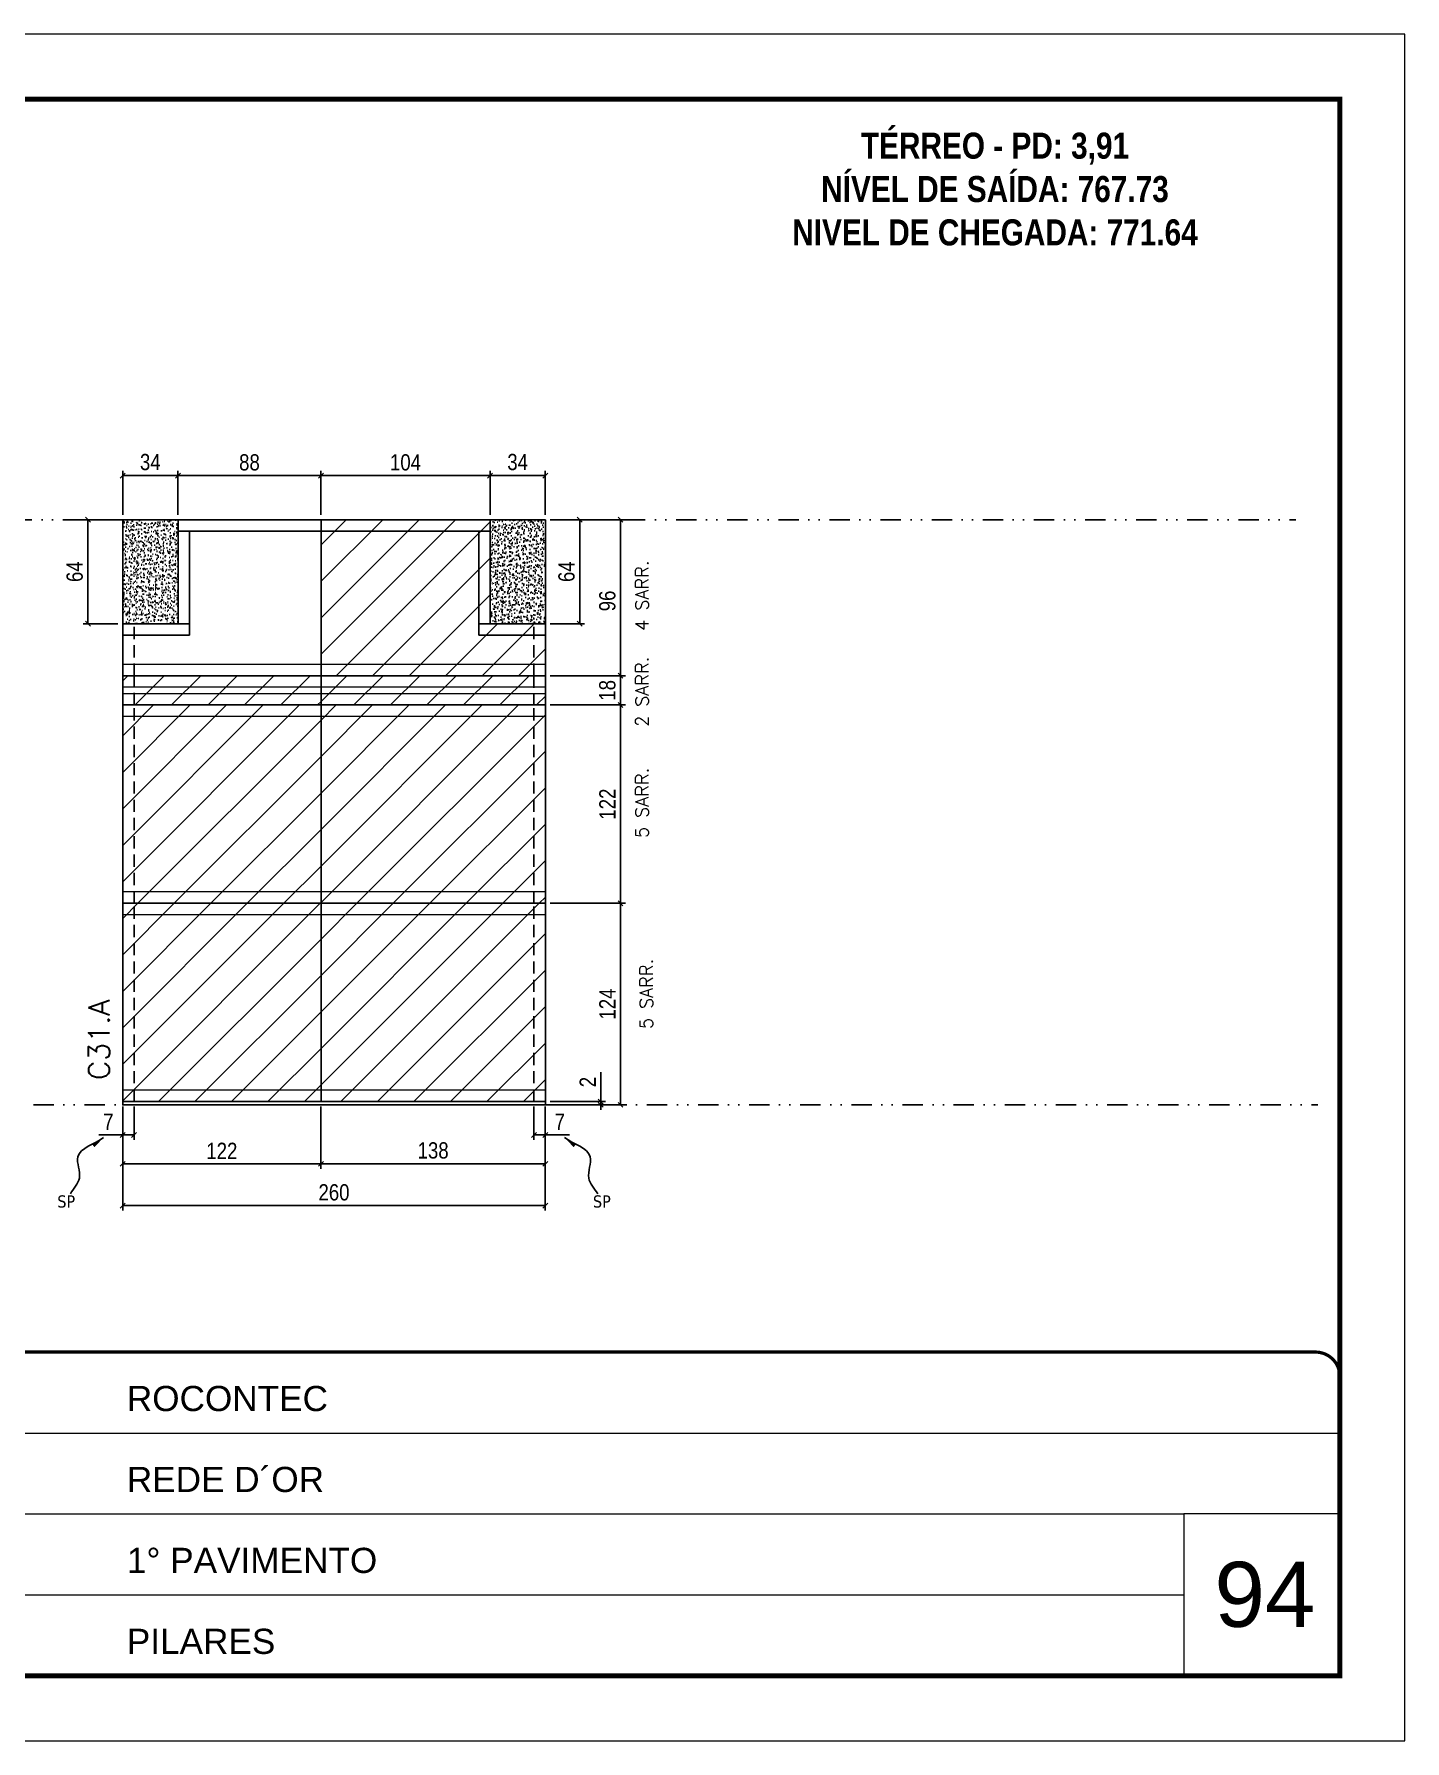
# Model space of a CAD drawing. Extents: x 2949 to 9203, y -16089 to 12527.
# Drawn here: x 5189 to 6033, y -14940 to -13890 of the extents above; entities that cross this region are included whole.
import ezdxf

# ---------------------------------------------------------------- set-up
doc = ezdxf.new("R2010")
doc.units = 0
for name, pattern in [('CONTINUO', [0]), ('DASHED', [0.75, 0.5, -0.25]), ('DIVIDE2', [0.625, 0.25, -0.125, 0, -0.125, 0, -0.125]), ('HIDDEN', [0.375, 0.25, -0.125])]:
    doc.linetypes.add(name, pattern=pattern)
for name, color, linetype, lineweight in [('CARIMBO', 255, 'Continuous', 9), ('Folhas', 255, 'Continuous', 9), ('Hachura', 251, 'Continuous', 9), ('Sarr 2.2x7', 40, 'Continuous', 9), ('SARRAFO DE PRESSAO', 251, 'DASHED', 9), ('Texto Seção', 7, 'Continuous', 15)]:
    doc.layers.add(name, color=color, linetype=linetype, lineweight=lineweight)
for name, color, linetype in [('COTA', 241, 'Continuous'), ('NOMENCLATURA', 7, 'Continuous'), ('Nível', 160, 'Continuous'), ('Painéis', 200, 'Continuous'), ('SARR_2.2x7', 40, 'Continuous'), ('Sarrafo de Pressão', 42, 'HIDDEN'), ('texto', 7, 'Continuous')]:
    doc.layers.add(name, color=color, linetype=linetype)
doc.styles.add('ARIAL', font='arial.ttf')
doc.styles.add('COTA TECNICA', font='techl___.ttf', dxfattribs={"height": 10})
doc.styles.add('COTA TECNICA-50', font='techl___.ttf', dxfattribs={"height": 10})
doc.styles.add('REGUA-120', font='ROMANS.shx', dxfattribs={"height": 15})
doc.styles.add('ROMANC', font='techb___.ttf', dxfattribs={"height": 2.5})
doc.styles.add('ROMANS', font='romans.shx')
doc.styles.get("Standard").update_dxf_attribs({"font": 'arial.ttf'})
doc.dimstyles.new('COTA PAINEL-50', dxfattribs={"dimtxt": 10, "dimasz": 3, "dimexe": 3, "dimexo": 3, "dimgap": 3, "dimtad": 1, "dimdec": 1, "dimzin": 12, "dimdsep": 46, "dimtxsty": 'COTA TECNICA-50', "dimblk1": 'OBLIQUE', "dimblk2": 'OBLIQUE', "dimsah": 1, "dimcen": 0.9, "dimclrd": 4, "dimclre": 4, "dimclrt": 240, "dimadec": 1, "dimazin": 3, "dimtfac": 1, "dimtdec": 1, "dimtmove": 0, "dimatfit": 3, "dimfxl": 1, "dimtolj": 1, "dimtzin": 12, "dimarcsym": 0})
doc.dimstyles.new('PAINEL', dxfattribs={"dimtxt": 10, "dimasz": 3, "dimexe": 3, "dimexo": 3, "dimgap": 3, "dimtad": 1, "dimdec": 1, "dimzin": 12, "dimdsep": 46, "dimtxsty": 'COTA TECNICA', "dimblk1": 'OBLIQUE', "dimblk2": 'OBLIQUE', "dimsah": 1, "dimcen": 0.9, "dimclrd": 4, "dimclre": 4, "dimclrt": 240, "dimadec": 1, "dimazin": 3, "dimtfac": 1, "dimtdec": 1, "dimtmove": 0, "dimatfit": 3, "dimfxl": 1, "dimtolj": 1, "dimtzin": 12, "dimarcsym": 0})
doc.dimstyles.get("Standard").update_dxf_attribs({"dimtxt": 0.18, "dimasz": 0.18, "dimexe": 0.18, "dimexo": 0.0625, "dimgap": 0.09, "dimtad": 0, "dimtih": 1, "dimtoh": 1, "dimdec": 4, "dimzin": 0, "dimdsep": 46, "dimtxsty": 'Standard', "dimcen": 0.09, "dimadec": 0, "dimazin": 0, "dimtfac": 1, "dimtdec": 4, "dimtofl": 0, "dimtmove": 0, "dimatfit": 3, "dimfxl": 1, "dimtolj": 1, "dimtzin": 0, "dimarcsym": 0})
pattern_1 = [(50, (-127335.1493, -46819.548), (5.46554007, -0.47817257), [0.5715, -6.2865]), (355, (-127335.1493, -46819.548), (-1.05730264, 5.73170536), [0.4572, -5.02921753]), (100.4514447, (-127334.694, -46819.5876), (4.40823741, 5.25353256), [0.48570026, -5.34270734]), (46.1842, (-127335.149, -46818.024), (8.13237123, -1.26126984), [0.85725, -9.42975]), (96.6355576, (-127334.472, -46818.129), (7.122124, 7.42278374), [0.7285507, -8.01406824]), (351.184151, (-127335.149, -46818.024), (7.122124, 7.42278374), [0.685799, -7.54379196]), (21, (-127334.3873, -46818.405), (4.54843174, -3.06795595), [0.5715, -6.2865]), (326, (-127334.3873, -46818.405), (1.85406085, 5.52563898), [0.4572, -5.0292]), (71.451445, (-127334.0083, -46818.6604), (6.40249258, 2.45768307), [0.48570026, -5.34269813]), (37.5, (-127335.1493, -46819.5478), (0.092658098, 2.536651166), [0, -4.96824, 0, -5.1054, 0, -5.04825]), (7.5, (-127335.1493, -46819.5478), (2.004589875, 3.005417245), [0, -2.91084, 0, -4.85394, 0, -1.92405]), (327.5, (-127336.8486, -46819.5478), (4.067717855, -0.17186232), [0, -1.905, 0, -5.9436, 0, -7.8867]), (317.5, (-127337.6106, -46819.5478), (4.44387544, 0.76279473), [0, -2.4765, 0, -3.94716, 0, -5.6007])]
pattern_2 = [(45, (-127656.967, -36496.372), (-11.2253202, 11.2253202), [])]

# ---------------------------------------------------------------- blocks, each defined once
blk = doc.blocks.new('9999999999')
at = {"color": 30, "linetype": 'CONTINUO'}
for p, q in [((98564.6, 34379.6), (99584, 34379.6)), ((98564.6, 34329.8), (99488, 34329.8)), ((99584, 34329.8), (99488, 34329.8)), ((99488, 34329.8), (99488, 34230.2)), ((98564.6, 34280), (99488, 34280))]:
    blk.add_line(p, q, dxfattribs=at)
at = {"color": 30, "linetype": 'CONTINUO', "const_width": 2}
blk.add_lwpolyline([(99584, 34230.2), (99584, 34414.4, 0.414214), (99569, 34429.4), (98229, 34429.4, 0.414214), (98214, 34414.4), (98214, 34245.2, 0.414214), (98229, 34230.2), (99584, 34230.2)], format="xyb", dxfattribs=at)
at = {"layer": 'Folhas'}
blk.add_lwpolyline([(98139, 34190.2), (99624, 34190.2), (99624, 35240.2), (98139, 35240.2)], close=True, dxfattribs=at)
at = {"layer": 'Folhas', "color": 30, "const_width": 3}
blk.add_lwpolyline([(98214, 34230.2), (99584, 34230.2), (99584, 35200.2), (98214, 35200.2)], close=True, dxfattribs=at)
at = {"color": 7, "linetype": 'Continuous', "ltscale": 5, "style": 'ARIAL'}
for s, height, p in [('ROCONTEC', 15.48, (98837.7, 34393.1)), ('REDE D´OR', 15.48, (98837.7, 34343.3)), ('1° PAVIMENTO', 15.483, (98837.7, 34293.5)), ('PILARES', 15.48, (98837.7, 34243.7))]:
    blk.add_text(s, height=height, dxfattribs=at).set_placement(p)
blk = doc.blocks.new('_Oblique')
at = {"color": 0, "linetype": 'ByBlock', "lineweight": -2}
blk.add_line((-0.5, -0.5), (0.5, 0.5), dxfattribs=at)
blk = doc.blocks.new('*D3246')
at = {"layer": 'COTA', "color": 4, "lineweight": -2, "transparency": 16777216}
for p, q in [((5243.7, -14550.2), (5243.7, -14614.2)), ((5503.7, -14550.2), (5503.7, -14614.2)), ((5243.7, -14611.2), (5503.7, -14611.2))]:
    blk.add_line(p, q, dxfattribs=at)
at = {"layer": 'Defpoints', "color": 0, "transparency": 16777216}
for p in [(5243.7, -14547.2), (5503.7, -14547.2), (5503.7, -14611.2)]:
    blk.add_point(p, dxfattribs=at)
at = {"layer": 'COTA', "color": 4, "lineweight": -2, "transparency": 16777216, "xscale": 3, "yscale": 3, "zscale": 3, "rotation": 180}
blk.add_blockref('_Oblique', (5243.7, -14611.2), dxfattribs=at)
at = {"layer": 'COTA', "color": 4, "lineweight": -2, "transparency": 16777216, "xscale": 3, "yscale": 3, "zscale": 3}
blk.add_blockref('_Oblique', (5503.7, -14611.2), dxfattribs=at)
at = {"layer": 'COTA', "color": 240, "transparency": 16777216, "insert": (5373.7, -14603.1), "char_height": 10, "attachment_point": 5, "style": 'COTA TECNICA'}
blk.add_mtext('\\A1;260', dxfattribs=at)
blk = doc.blocks.new('*D3247')
at = {"layer": 'COTA', "color": 4, "lineweight": -2, "transparency": 16777216}
for p, q in [((5243.7, -14552.2), (5243.7, -14570.7)), ((5250.7, -14550.2), (5250.7, -14570.7)), ((5243.7, -14567.7), (5229, -14567.7)), ((5250.7, -14567.7), (5243.7, -14567.7))]:
    blk.add_line(p, q, dxfattribs=at)
at = {"layer": 'Defpoints', "color": 0, "transparency": 16777216}
for p in [(5243.7, -14549.2), (5250.7, -14547.2), (5243.7, -14567.7)]:
    blk.add_point(p, dxfattribs=at)
at = {"layer": 'COTA', "color": 4, "lineweight": -2, "transparency": 16777216, "xscale": 3, "yscale": 3, "zscale": 3, "rotation": 180}
blk.add_blockref('_Oblique', (5243.7, -14567.7), dxfattribs=at)
at = {"layer": 'COTA', "color": 4, "lineweight": -2, "transparency": 16777216, "xscale": 3, "yscale": 3, "zscale": 3}
blk.add_blockref('_Oblique', (5250.7, -14567.7), dxfattribs=at)
at = {"layer": 'COTA', "color": 240, "transparency": 16777216, "insert": (5234.9, -14559.6), "char_height": 10, "attachment_point": 5, "style": 'COTA TECNICA-50'}
blk.add_mtext('\\A1;7', dxfattribs=at)
blk = doc.blocks.new('*D3248')
at = {"layer": 'COTA', "color": 4, "lineweight": -2, "transparency": 16777216}
for p, q in [((5496.7, -14550.2), (5496.7, -14570.7)), ((5503.7, -14552.2), (5503.7, -14570.7)), ((5496.7, -14567.7), (5503.7, -14567.7)), ((5503.7, -14567.7), (5518.5, -14567.7))]:
    blk.add_line(p, q, dxfattribs=at)
at = {"layer": 'Defpoints', "color": 0, "transparency": 16777216}
for p in [(5496.7, -14547.2), (5503.7, -14549.2), (5503.7, -14567.7)]:
    blk.add_point(p, dxfattribs=at)
at = {"layer": 'COTA', "color": 4, "lineweight": -2, "transparency": 16777216, "xscale": 3, "yscale": 3, "zscale": 3, "rotation": 180}
blk.add_blockref('_Oblique', (5496.7, -14567.7), dxfattribs=at)
at = {"layer": 'COTA', "color": 4, "lineweight": -2, "transparency": 16777216, "xscale": 3, "yscale": 3, "zscale": 3}
blk.add_blockref('_Oblique', (5503.7, -14567.7), dxfattribs=at)
at = {"layer": 'COTA', "color": 240, "transparency": 16777216, "insert": (5512.6, -14559.6), "char_height": 10, "attachment_point": 5, "style": 'COTA TECNICA-50'}
blk.add_mtext('\\A1;7', dxfattribs=at)
blk = doc.blocks.new('*D3249')
at = {"layer": 'COTA', "color": 4, "lineweight": -2, "transparency": 16777216}
for p, q in [((5506.7, -14425.2), (5553, -14425.2)), ((5550, -14549.2), (5550, -14425.2)), ((5506.7, -14549.2), (5553, -14549.2))]:
    blk.add_line(p, q, dxfattribs=at)
at = {"layer": 'Defpoints', "color": 0, "transparency": 16777216}
for p in [(5503.7, -14425.2), (5550, -14425.2), (5503.7, -14549.2)]:
    blk.add_point(p, dxfattribs=at)
at = {"layer": 'COTA', "color": 4, "lineweight": -2, "transparency": 16777216, "xscale": 3, "yscale": 3, "zscale": 3}
for p, rotation in [((5550, -14425.2), 90), ((5550, -14549.2), 270)]:
    blk.add_blockref('_Oblique', p, dxfattribs=dict(at, rotation=rotation))
at = {"layer": 'COTA', "color": 240, "transparency": 16777216, "insert": (5541.9, -14487.2), "char_height": 10, "attachment_point": 5, "rotation": 90, "style": 'COTA TECNICA-50'}
blk.add_mtext('\\A1;124', dxfattribs=at)
blk = doc.blocks.new('*D3250')
at = {"layer": 'COTA', "color": 4, "lineweight": -2, "transparency": 16777216}
for p, q in [((5537.8, -14547.2), (5537.8, -14529.1)), ((5506.7, -14547.2), (5540.8, -14547.2)), ((5506.7, -14549.2), (5540.8, -14549.2)), ((5537.8, -14549.2), (5537.8, -14547.2)), ((5537.8, -14549.2), (5537.8, -14552.2))]:
    blk.add_line(p, q, dxfattribs=at)
at = {"layer": 'Defpoints', "color": 0, "transparency": 16777216}
for p in [(5503.7, -14547.2), (5503.7, -14549.2), (5537.8, -14549.2)]:
    blk.add_point(p, dxfattribs=at)
at = {"layer": 'COTA', "color": 4, "lineweight": -2, "transparency": 16777216, "xscale": 3, "yscale": 3, "zscale": 3}
for p, rotation in [((5537.8, -14547.2), 270), ((5537.8, -14549.2), 90)]:
    blk.add_blockref('_Oblique', p, dxfattribs=dict(at, rotation=rotation))
at = {"layer": 'COTA', "color": 240, "transparency": 16777216, "insert": (5529.8, -14535.2), "char_height": 10, "attachment_point": 5, "rotation": 90, "style": 'COTA TECNICA-50'}
blk.add_mtext('\\A1;2', dxfattribs=at)
blk = doc.blocks.new('*D3251')
at = {"layer": 'COTA', "color": 4, "linetype": 'ByBlock', "lineweight": -2, "transparency": 16777216}
for p, q in [((5506.7, -14189.2), (5553, -14189.2)), ((5550, -14189.2), (5550, -14285.2)), ((5506.7, -14285.2), (5553, -14285.2))]:
    blk.add_line(p, q, dxfattribs=at)
at = {"layer": 'Defpoints', "color": 0, "linetype": 'ByBlock', "transparency": 16777216}
for p in [(5503.7, -14189.2), (5503.7, -14285.2), (5550, -14285.2)]:
    blk.add_point(p, dxfattribs=at)
at = {"layer": 'COTA', "color": 4, "linetype": 'ByBlock', "lineweight": -2, "transparency": 16777216, "xscale": 3, "yscale": 3, "zscale": 3}
for p, rotation in [((5550, -14189.2), 90), ((5550, -14285.2), 270)]:
    blk.add_blockref('_Oblique', p, dxfattribs=dict(at, rotation=rotation))
at = {"layer": 'COTA', "color": 240, "linetype": 'ByBlock', "transparency": 16777216, "insert": (5541.9, -14239.2), "char_height": 10, "attachment_point": 5, "rotation": 90, "style": 'COTA TECNICA'}
blk.add_mtext('\\A1;96', dxfattribs=at)
blk = doc.blocks.new('*D3252')
at = {"layer": 'COTA', "color": 4, "linetype": 'ByBlock', "lineweight": -2, "transparency": 16777216}
for p, q in [((5506.7, -14303.2), (5553, -14303.2)), ((5550, -14425.2), (5550, -14303.2)), ((5506.7, -14425.2), (5553, -14425.2))]:
    blk.add_line(p, q, dxfattribs=at)
at = {"layer": 'Defpoints', "color": 0, "linetype": 'ByBlock', "transparency": 16777216}
for p in [(5503.7, -14303.2), (5550, -14303.2), (5503.7, -14425.2)]:
    blk.add_point(p, dxfattribs=at)
at = {"layer": 'COTA', "color": 4, "linetype": 'ByBlock', "lineweight": -2, "transparency": 16777216, "xscale": 3, "yscale": 3, "zscale": 3}
for p, rotation in [((5550, -14303.2), 90), ((5550, -14425.2), 270)]:
    blk.add_blockref('_Oblique', p, dxfattribs=dict(at, rotation=rotation))
at = {"layer": 'COTA', "color": 240, "linetype": 'ByBlock', "transparency": 16777216, "insert": (5541.9, -14364.2), "char_height": 10, "attachment_point": 5, "rotation": 90, "style": 'COTA TECNICA'}
blk.add_mtext('\\A1;122', dxfattribs=at)
blk = doc.blocks.new('*D3295')
at = {"layer": 'COTA', "color": 4, "linetype": 'ByBlock', "lineweight": -2, "transparency": 16777216}
for p, q in [((5243.7, -14550.2), (5243.7, -14588.5)), ((5365.7, -14550.2), (5365.7, -14588.5)), ((5243.7, -14585.5), (5365.7, -14585.5))]:
    blk.add_line(p, q, dxfattribs=at)
at = {"layer": 'Defpoints', "color": 0, "linetype": 'ByBlock', "transparency": 16777216}
for p in [(5243.7, -14547.2), (5365.7, -14547.2), (5365.7, -14585.5)]:
    blk.add_point(p, dxfattribs=at)
at = {"layer": 'COTA', "color": 4, "linetype": 'ByBlock', "lineweight": -2, "transparency": 16777216, "xscale": 3, "yscale": 3, "zscale": 3, "rotation": 180}
blk.add_blockref('_Oblique', (5243.7, -14585.5), dxfattribs=at)
at = {"layer": 'COTA', "color": 4, "linetype": 'ByBlock', "lineweight": -2, "transparency": 16777216, "xscale": 3, "yscale": 3, "zscale": 3}
blk.add_blockref('_Oblique', (5365.7, -14585.5), dxfattribs=at)
at = {"layer": 'COTA', "color": 240, "linetype": 'ByBlock', "transparency": 16777216, "insert": (5304.7, -14577.5), "char_height": 10, "attachment_point": 5, "style": 'COTA TECNICA'}
blk.add_mtext('\\A1;122', dxfattribs=at)
blk = doc.blocks.new('*D3296')
at = {"layer": 'COTA', "color": 4, "linetype": 'ByBlock', "lineweight": -2, "transparency": 16777216}
for p, q in [((5365.7, -14550.2), (5365.7, -14588.5)), ((5503.7, -14552.2), (5503.7, -14588.5)), ((5365.7, -14585.5), (5503.7, -14585.5))]:
    blk.add_line(p, q, dxfattribs=at)
at = {"layer": 'Defpoints', "color": 0, "linetype": 'ByBlock', "transparency": 16777216}
for p in [(5365.7, -14547.2), (5503.7, -14549.2), (5503.7, -14585.5)]:
    blk.add_point(p, dxfattribs=at)
at = {"layer": 'COTA', "color": 4, "linetype": 'ByBlock', "lineweight": -2, "transparency": 16777216, "xscale": 3, "yscale": 3, "zscale": 3, "rotation": 180}
blk.add_blockref('_Oblique', (5365.7, -14585.5), dxfattribs=at)
at = {"layer": 'COTA', "color": 4, "linetype": 'ByBlock', "lineweight": -2, "transparency": 16777216, "xscale": 3, "yscale": 3, "zscale": 3}
blk.add_blockref('_Oblique', (5503.7, -14585.5), dxfattribs=at)
at = {"layer": 'COTA', "color": 240, "linetype": 'ByBlock', "transparency": 16777216, "insert": (5434.7, -14577.3), "char_height": 10, "attachment_point": 5, "style": 'COTA TECNICA'}
blk.add_mtext('\\A1;138', dxfattribs=at)
blk = doc.blocks.new('*D3297')
at = {"layer": 'COTA', "color": 4, "linetype": 'ByBlock', "lineweight": -2, "transparency": 16777216}
for p, q in [((5506.7, -14189.2), (5527.9, -14189.2)), ((5524.9, -14189.2), (5524.9, -14253.2)), ((5506.7, -14253.2), (5527.9, -14253.2))]:
    blk.add_line(p, q, dxfattribs=at)
at = {"layer": 'Defpoints', "color": 0, "linetype": 'ByBlock', "transparency": 16777216}
for p in [(5503.7, -14189.2), (5503.7, -14253.2), (5524.9, -14253.2)]:
    blk.add_point(p, dxfattribs=at)
at = {"layer": 'COTA', "color": 4, "linetype": 'ByBlock', "lineweight": -2, "transparency": 16777216, "xscale": 3, "yscale": 3, "zscale": 3}
for p, rotation in [((5524.9, -14189.2), 90), ((5524.9, -14253.2), 270)]:
    blk.add_blockref('_Oblique', p, dxfattribs=dict(at, rotation=rotation))
at = {"layer": 'COTA', "color": 240, "linetype": 'ByBlock', "transparency": 16777216, "insert": (5516.8, -14221.2), "char_height": 10, "attachment_point": 5, "rotation": 90, "style": 'COTA TECNICA'}
blk.add_mtext('\\A1;64', dxfattribs=at)
blk = doc.blocks.new('*D3298')
at = {"layer": 'COTA', "color": 4, "linetype": 'ByBlock', "lineweight": -2, "transparency": 16777216}
for p, q in [((5240.7, -14189.2), (5219.3, -14189.2)), ((5222.3, -14189.2), (5222.3, -14253.2)), ((5240.7, -14253.2), (5219.3, -14253.2))]:
    blk.add_line(p, q, dxfattribs=at)
at = {"layer": 'Defpoints', "color": 0, "linetype": 'ByBlock', "transparency": 16777216}
for p in [(5243.7, -14189.2), (5222.3, -14253.2), (5243.7, -14253.2)]:
    blk.add_point(p, dxfattribs=at)
at = {"layer": 'COTA', "color": 4, "linetype": 'ByBlock', "lineweight": -2, "transparency": 16777216, "xscale": 3, "yscale": 3, "zscale": 3}
for p, rotation in [((5222.3, -14189.2), 90), ((5222.3, -14253.2), 270)]:
    blk.add_blockref('_Oblique', p, dxfattribs=dict(at, rotation=rotation))
at = {"layer": 'COTA', "color": 240, "linetype": 'ByBlock', "transparency": 16777216, "insert": (5214.2, -14221.2), "char_height": 10, "attachment_point": 5, "rotation": 90, "style": 'COTA TECNICA'}
blk.add_mtext('\\A1;64', dxfattribs=at)
blk = doc.blocks.new('*D3299')
at = {"layer": 'COTA', "color": 4, "linetype": 'ByBlock', "lineweight": -2, "transparency": 16777216}
for p, q in [((5243.7, -14186.2), (5243.7, -14159.1)), ((5243.7, -14162.1), (5277.7, -14162.1)), ((5277.7, -14186.2), (5277.7, -14159.1))]:
    blk.add_line(p, q, dxfattribs=at)
at = {"layer": 'Defpoints', "color": 0, "linetype": 'ByBlock', "transparency": 16777216}
for p in [(5277.7, -14162.1), (5243.7, -14189.2), (5277.7, -14189.2)]:
    blk.add_point(p, dxfattribs=at)
at = {"layer": 'COTA', "color": 4, "linetype": 'ByBlock', "lineweight": -2, "transparency": 16777216, "xscale": 3, "yscale": 3, "zscale": 3, "rotation": 180}
blk.add_blockref('_Oblique', (5243.7, -14162.1), dxfattribs=at)
at = {"layer": 'COTA', "color": 4, "linetype": 'ByBlock', "lineweight": -2, "transparency": 16777216, "xscale": 3, "yscale": 3, "zscale": 3}
blk.add_blockref('_Oblique', (5277.7, -14162.1), dxfattribs=at)
at = {"layer": 'COTA', "color": 240, "linetype": 'ByBlock', "transparency": 16777216, "insert": (5260.7, -14153.8), "char_height": 10, "attachment_point": 5, "style": 'COTA TECNICA'}
blk.add_mtext('\\A1;34', dxfattribs=at)
blk = doc.blocks.new('*D3300')
at = {"layer": 'COTA', "color": 4, "linetype": 'ByBlock', "lineweight": -2, "transparency": 16777216}
for p, q in [((5277.7, -14186.2), (5277.7, -14159.1)), ((5277.7, -14162.1), (5365.7, -14162.1)), ((5365.7, -14186.2), (5365.7, -14159.1))]:
    blk.add_line(p, q, dxfattribs=at)
at = {"layer": 'Defpoints', "color": 0, "linetype": 'ByBlock', "transparency": 16777216}
for p in [(5365.7, -14162.1), (5277.7, -14189.2), (5365.7, -14189.2)]:
    blk.add_point(p, dxfattribs=at)
at = {"layer": 'COTA', "color": 4, "linetype": 'ByBlock', "lineweight": -2, "transparency": 16777216, "xscale": 3, "yscale": 3, "zscale": 3, "rotation": 180}
blk.add_blockref('_Oblique', (5277.7, -14162.1), dxfattribs=at)
at = {"layer": 'COTA', "color": 4, "linetype": 'ByBlock', "lineweight": -2, "transparency": 16777216, "xscale": 3, "yscale": 3, "zscale": 3}
blk.add_blockref('_Oblique', (5365.7, -14162.1), dxfattribs=at)
at = {"layer": 'COTA', "color": 240, "linetype": 'ByBlock', "transparency": 16777216, "insert": (5321.7, -14154), "char_height": 10, "attachment_point": 5, "style": 'COTA TECNICA'}
blk.add_mtext('\\A1;88', dxfattribs=at)
blk = doc.blocks.new('*D3301')
at = {"layer": 'COTA', "color": 4, "linetype": 'ByBlock', "lineweight": -2, "transparency": 16777216}
for p, q in [((5365.7, -14186.2), (5365.7, -14159.1)), ((5365.7, -14162.1), (5469.7, -14162.1)), ((5469.7, -14186.2), (5469.7, -14159.1))]:
    blk.add_line(p, q, dxfattribs=at)
at = {"layer": 'Defpoints', "color": 0, "linetype": 'ByBlock', "transparency": 16777216}
for p in [(5469.7, -14162.1), (5365.7, -14189.2), (5469.7, -14189.2)]:
    blk.add_point(p, dxfattribs=at)
at = {"layer": 'COTA', "color": 4, "linetype": 'ByBlock', "lineweight": -2, "transparency": 16777216, "xscale": 3, "yscale": 3, "zscale": 3, "rotation": 180}
blk.add_blockref('_Oblique', (5365.7, -14162.1), dxfattribs=at)
at = {"layer": 'COTA', "color": 4, "linetype": 'ByBlock', "lineweight": -2, "transparency": 16777216, "xscale": 3, "yscale": 3, "zscale": 3}
blk.add_blockref('_Oblique', (5469.7, -14162.1), dxfattribs=at)
at = {"layer": 'COTA', "color": 240, "linetype": 'ByBlock', "transparency": 16777216, "insert": (5417.7, -14154), "char_height": 10, "attachment_point": 5, "style": 'COTA TECNICA'}
blk.add_mtext('\\A1;104', dxfattribs=at)
blk = doc.blocks.new('*D3302')
at = {"layer": 'COTA', "color": 4, "linetype": 'ByBlock', "lineweight": -2, "transparency": 16777216}
for p, q in [((5469.7, -14186.2), (5469.7, -14159.1)), ((5469.7, -14162.1), (5503.7, -14162.1)), ((5503.7, -14186.2), (5503.7, -14159.1))]:
    blk.add_line(p, q, dxfattribs=at)
at = {"layer": 'Defpoints', "color": 0, "linetype": 'ByBlock', "transparency": 16777216}
for p in [(5503.7, -14162.1), (5469.7, -14189.2), (5503.7, -14189.2)]:
    blk.add_point(p, dxfattribs=at)
at = {"layer": 'COTA', "color": 4, "linetype": 'ByBlock', "lineweight": -2, "transparency": 16777216, "xscale": 3, "yscale": 3, "zscale": 3, "rotation": 180}
blk.add_blockref('_Oblique', (5469.7, -14162.1), dxfattribs=at)
at = {"layer": 'COTA', "color": 4, "linetype": 'ByBlock', "lineweight": -2, "transparency": 16777216, "xscale": 3, "yscale": 3, "zscale": 3}
blk.add_blockref('_Oblique', (5503.7, -14162.1), dxfattribs=at)
at = {"layer": 'COTA', "color": 240, "linetype": 'ByBlock', "transparency": 16777216, "insert": (5486.7, -14153.8), "char_height": 10, "attachment_point": 5, "style": 'COTA TECNICA'}
blk.add_mtext('\\A1;34', dxfattribs=at)
blk = doc.blocks.new('*D3318')
at = {"layer": 'COTA', "color": 4, "lineweight": -2, "transparency": 16777216}
for p, q in [((5506.7, -14285.2), (5553, -14285.2)), ((5550, -14303.2), (5550, -14285.2)), ((5506.7, -14303.2), (5553, -14303.2))]:
    blk.add_line(p, q, dxfattribs=at)
at = {"layer": 'Defpoints', "color": 0, "transparency": 16777216}
for p in [(5503.7, -14285.2), (5550, -14285.2), (5503.7, -14303.2)]:
    blk.add_point(p, dxfattribs=at)
at = {"layer": 'COTA', "color": 4, "lineweight": -2, "transparency": 16777216, "xscale": 3, "yscale": 3, "zscale": 3}
for p, rotation in [((5550, -14285.2), 90), ((5550, -14303.2), 270)]:
    blk.add_blockref('_Oblique', p, dxfattribs=dict(at, rotation=rotation))
at = {"layer": 'COTA', "color": 240, "transparency": 16777216, "insert": (5541.9, -14294.2), "char_height": 10, "attachment_point": 5, "rotation": 90, "style": 'COTA TECNICA'}
blk.add_mtext('\\A1;18', dxfattribs=at)

msp = doc.modelspace()

# ---------------------------------------------------------------- hatches: boundary and pattern name
at = {"layer": 'COTA', "linetype": 'ByBlock'}
h = msp.add_hatch(dxfattribs=at)
h.set_pattern_fill('AR-CONC', color=256, scale=0.03)
h.set_pattern_definition(pattern_1)
h.paths.add_polyline_path([(5277.74, -14189.21), (5243.74, -14189.21), (5243.74, -14253.21), (5277.74, -14253.21)])
h = msp.add_hatch(dxfattribs=at)
h.set_pattern_fill('AR-CONC', color=256, scale=0.03)
h.set_pattern_definition(pattern_1)
h.paths.add_polyline_path([(5469.74, -14253.21), (5503.74, -14253.21), (5503.74, -14189.21), (5469.74, -14189.21)])
at = {"layer": 'Hachura', "linetype": 'ByBlock'}
h = msp.add_hatch(dxfattribs=at)
h.set_pattern_fill('ANSI31', color=256, scale=5)
h.set_pattern_definition([(45, (-127656.967, -36478.372), (-11.2253202, 11.2253202), [])])
h.paths.add_polyline_path([(5365.74, -14285.21), (5503.74, -14285.21), (5503.74, -14253.21), (5469.74, -14253.21), (5469.74, -14189.21), (5365.74, -14189.21)])
at = {"layer": 'Hachura'}
h = msp.add_hatch(dxfattribs=at)
h.set_pattern_fill('ANSI31', color=256, scale=5)
h.paths.add_polyline_path([(5365.74, -14285.21), (5243.74, -14285.21), (5243.74, -14303.21), (5365.74, -14303.21)])
h = msp.add_hatch(dxfattribs=at)
h.set_pattern_fill('ANSI31', color=256, scale=5)
h.paths.add_polyline_path([(5503.74, -14285.21), (5365.74, -14285.21), (5365.74, -14303.21), (5503.74, -14303.21)])
at = {"layer": 'Hachura', "linetype": 'ByBlock'}
h = msp.add_hatch(dxfattribs=at)
h.set_pattern_fill('ANSI31', color=256, scale=5)
h.set_pattern_definition(pattern_2)
h.paths.add_polyline_path([(5243.74, -14425.21), (5365.74, -14425.21), (5365.74, -14303.21), (5243.74, -14303.21)])
h = msp.add_hatch(dxfattribs=at)
h.set_pattern_fill('ANSI31', color=256, scale=5)
h.set_pattern_definition(pattern_2)
h.paths.add_polyline_path([(5503.74, -14303.21), (5365.74, -14303.21), (5365.74, -14425.21), (5503.74, -14425.21)])
h = msp.add_hatch(dxfattribs=at)
h.set_pattern_fill('ANSI31', color=256, scale=5)
h.set_pattern_definition(pattern_2)
h.paths.add_polyline_path([(5365.74, -14425.21), (5243.74, -14425.21), (5243.74, -14547.21), (5365.74, -14547.21)])
h = msp.add_hatch(dxfattribs=at)
h.set_pattern_fill('ANSI31', color=256, scale=5)
h.set_pattern_definition(pattern_2)
h.paths.add_polyline_path([(5503.74, -14425.21), (5365.74, -14425.21), (5365.74, -14547.21), (5503.74, -14547.21)])

# ---------------------------------------------------------------- linework, layer by layer
at = {"layer": 'COTA', "linetype": 'ByBlock'}
for p, q in [((5277.74, -14189.21), (5243.74, -14189.21)), ((5243.74, -14189.21), (5243.74, -14253.21)), ((5503.74, -14189.21), (5469.74, -14189.21)), ((5503.74, -14253.21), (5503.74, -14189.21))]:
    msp.add_line(p, q, dxfattribs=at)
at = {"layer": 'Nível', "color": 4, "linetype": 'DIVIDE2', "ltscale": 50}
for p, q in [((4955.19, -14189.21), (5965.53, -14189.21)), ((4968.69, -14549.21), (5979.03, -14549.21))]:
    msp.add_line(p, q, dxfattribs=at)
at = {"layer": 'Painéis'}
for p, q in [((5469.74, -14189.21), (5277.74, -14189.21)), ((5277.74, -14189.21), (5277.74, -14253.21)), ((5365.74, -14189.21), (5365.74, -14547.21)), ((5469.74, -14253.21), (5469.74, -14189.21)), ((5277.74, -14253.21), (5243.74, -14253.21)), ((5243.74, -14285.21), (5243.74, -14253.21)), ((5503.74, -14253.21), (5469.74, -14253.21)), ((5503.74, -14253.21), (5503.74, -14285.21)), ((5503.74, -14285.21), (5243.74, -14285.21)), ((5243.74, -14303.21), (5243.74, -14285.21)), ((5503.74, -14285.21), (5503.74, -14303.21)), ((5243.74, -14303.21), (5243.74, -14547.21)), ((5243.74, -14303.21), (5503.74, -14303.21)), ((5503.74, -14547.21), (5503.74, -14303.21)), ((5503.74, -14425.21), (5243.74, -14425.21)), ((5243.74, -14547.21), (5503.74, -14547.21))]:
    msp.add_line(p, q, dxfattribs=at)
msp.add_lwpolyline([(5243.74, -14547.21), (5503.74, -14547.21), (5503.74, -14549.21), (5243.74, -14549.21)], close=True, dxfattribs=at)
at = {"layer": 'Sarr 2.2x7'}
for p, q in [((5365.74, -14278.21), (5243.74, -14278.21)), ((5503.74, -14278.21), (5365.74, -14278.21)), ((5503.74, -14292.21), (5243.74, -14292.21)), ((5243.74, -14296.21), (5503.74, -14296.21)), ((5503.74, -14310.21), (5243.74, -14310.21)), ((5503.74, -14418.21), (5243.74, -14418.21)), ((5503.74, -14432.21), (5243.74, -14432.21)), ((5503.74, -14540.21), (5243.74, -14540.21)), ((5503.74, -14547.21), (5243.74, -14547.21))]:
    msp.add_line(p, q, dxfattribs=at)
at = {"layer": 'Sarr 2.2x7', "linetype": 'Continuous'}
for p, q in [((5243.74, -14425.21), (5243.74, -14418.21)), ((5503.74, -14425.21), (5503.74, -14418.21)), ((5243.74, -14547.21), (5243.74, -14540.21)), ((5503.74, -14547.21), (5503.74, -14540.21))]:
    msp.add_line(p, q, dxfattribs=at)
at = {"layer": 'SARR_2.2x7'}
for p, q in [((5277.74, -14196.21), (5365.74, -14196.21)), ((5284.74, -14196.21), (5284.74, -14253.21)), ((5365.74, -14196.21), (5469.74, -14196.21)), ((5462.74, -14253.21), (5462.74, -14196.21)), ((5277.74, -14253.21), (5284.74, -14253.21)), ((5284.74, -14260.21), (5284.74, -14253.21)), ((5462.74, -14260.21), (5462.74, -14253.21)), ((5469.74, -14253.21), (5462.74, -14253.21)), ((5284.74, -14260.21), (5243.74, -14260.21)), ((5503.74, -14260.21), (5462.74, -14260.21))]:
    msp.add_line(p, q, dxfattribs=at)
at = {"layer": 'Sarrafo de Pressão', "ltscale": 30}
for p, q in [((5250.74, -14285.21), (5250.74, -14253.21)), ((5496.74, -14285.21), (5496.74, -14253.21)), ((5250.74, -14303.21), (5250.74, -14285.21)), ((5496.74, -14285.21), (5496.74, -14303.21)), ((5250.74, -14425.21), (5250.74, -14303.21)), ((5496.74, -14425.21), (5496.74, -14303.21)), ((5250.74, -14547.21), (5250.74, -14425.21)), ((5496.74, -14547.21), (5496.74, -14425.21))]:
    msp.add_line(p, q, dxfattribs=at)

# ---------------------------------------------------------------- block references
at = {"layer": 'SARRAFO DE PRESSAO', "color": 6, "linetype": 'ByBlock'}
msp.add_blockref('9999999999', (-93591.44, -49130.7), dxfattribs=at)

# ---------------------------------------------------------------- texts
at = {"layer": 'CARIMBO', "style": 'ARIAL'}
msp.add_text('94', height=40, dxfattribs=at).set_placement((5915.39, -14870.35))
at = {"layer": 'NOMENCLATURA', "color": 2, "insert": (5780.36, -13924.43), "char_height": 16, "attachment_point": 2, "style": 'ROMANC'}
msp.add_mtext_dynamic_manual_height_columns('\\PTÉRREO - PD: 3,91\\PNÍVEL DE SAÍDA: 767.73\\PNIVEL DE CHEGADA: 771.64', width=300.2766, gutter_width=1, heights=[0], dxfattribs=at)
at = {"layer": 'texto', "color": 0, "char_height": 7.5, "attachment_point": 5}
for insert in [(5208.97, -14608.7), (5538.52, -14608.7)]:
    msp.add_mtext('{\\fTahoma|b0|i0|c0|p34;\\C4;SP}', dxfattribs=dict(at, insert=insert))
at = {"layer": 'Texto Seção', "linetype": 'Continuous', "style": 'ROMANS'}
for s, p in [('4 SARR.', (5567.18, -14257.52)), ('2 SARR.', (5567.18, -14316.65)), ('5 SARR.', (5567.18, -14384.99)), ('5 SARR.', (5569.89, -14502.58))]:
    msp.add_text(s, height=8, rotation=90, dxfattribs=at).set_placement(p)
at = {"layer": 'Texto Seção', "style": 'REGUA-120'}
msp.add_text('C31.A', height=13, rotation=90, dxfattribs=at).set_placement((5235.68, -14533.85))

# ---------------------------------------------------------------- dimensions: what is measured, and where the dimension line sits
at = {"layer": 'COTA', "linetype": 'ByBlock'}
for base, p1, p2, picture, middle in [((5277.74, -14162.05), (5243.74, -14189.21), (5277.74, -14189.21), '*D3299', (5260.74, -14153.83)), ((5365.74, -14585.52), (5243.74, -14547.21), (5365.74, -14547.21), '*D3295', (5304.74, -14577.46))]:
    dim = msp.add_linear_dim(base=base, p1=p1, p2=p2, dimstyle='PAINEL', dxfattribs=at)
    dim.commit()
    dim.dimension.update_dxf_attribs({"geometry": picture, "text_midpoint": middle})
for base, p1, p2, picture, middle in [((5365.74, -14162.05), (5277.74, -14189.21), (5365.74, -14189.21), '*D3300', (5321.74, -14153.96)), ((5469.74, -14162.05), (5365.74, -14189.21), (5469.74, -14189.21), '*D3301', (5417.74, -14153.95)), ((5503.74, -14162.05), (5469.74, -14189.21), (5503.74, -14189.21), '*D3302', (5486.74, -14153.83)), ((5503.74, -14585.52), (5365.74, -14547.21), (5503.74, -14549.21), '*D3296', (5434.74, -14577.28))]:
    dim = msp.add_linear_dim(base=base, p1=p1, p2=p2, dimstyle='PAINEL', override={"dimtmove": 1}, dxfattribs=at)
    dim.commit()
    dim.dimension.update_dxf_attribs({"geometry": picture, "text_midpoint": middle})
for base, p1, p2, picture, middle in [((5222.3, -14253.21), (5243.74, -14189.21), (5243.74, -14253.21), '*D3298', (5214.19, -14221.21)), ((5524.95, -14253.21), (5503.74, -14189.21), (5503.74, -14253.21), '*D3297', (5516.85, -14221.21)), ((5549.98, -14303.21), (5503.74, -14425.21), (5503.74, -14303.21), '*D3252', (5541.92, -14364.21))]:
    dim = msp.add_linear_dim(base=base, p1=p1, p2=p2, angle=90, dimstyle='PAINEL', dxfattribs=at)
    dim.commit()
    dim.dimension.update_dxf_attribs({"geometry": picture, "text_midpoint": middle})
dim = msp.add_linear_dim(base=(5549.98, -14285.21), p1=(5503.74, -14189.21), p2=(5503.74, -14285.21), angle=90, dimstyle='PAINEL', dxfattribs=at)
dim.commit()
dim.dimension.update_dxf_attribs({"geometry": '*D3251', "text_midpoint": (5549.98, -14239.21), "dimtype": 160})
at = {"layer": 'COTA'}
for base, p1, p2, angle, dimstyle, picture, middle in [((5549.98, -14285.21), (5503.74, -14303.21), (5503.74, -14285.21), 90, 'PAINEL', '*D3318', (5541.89, -14294.21)), ((5549.98, -14425.21), (5503.74, -14549.21), (5503.74, -14425.21), 90, 'COTA PAINEL-50', '*D3249', (5541.91, -14487.21)), ((5243.74, -14567.72), (5250.74, -14547.21), (5243.74, -14549.21), 180, 'COTA PAINEL-50', '*D3247', (5234.88, -14559.65))]:
    dim = msp.add_linear_dim(base=base, p1=p1, p2=p2, angle=angle, dimstyle=dimstyle, dxfattribs=at)
    dim.commit()
    dim.dimension.update_dxf_attribs({"geometry": picture, "text_midpoint": middle})
dim = msp.add_linear_dim(base=(5537.75, -14549.21), p1=(5503.74, -14547.21), p2=(5503.74, -14549.21), angle=90, dimstyle='COTA PAINEL-50', dxfattribs=at)
dim.commit()
dim.dimension.update_dxf_attribs({"geometry": '*D3250', "text_midpoint": (5537.75, -14535.15), "dimtype": 160})
dim = msp.add_linear_dim(base=(5503.74, -14611.16), p1=(5243.74, -14547.21), p2=(5503.74, -14547.21), dimstyle='PAINEL', override={"dimarcsym": 2}, dxfattribs=at)
dim.commit()
dim.dimension.update_dxf_attribs({"geometry": '*D3246', "text_midpoint": (5373.74, -14603.06)})
dim = msp.add_linear_dim(base=(5503.74, -14567.72), p1=(5496.74, -14547.21), p2=(5503.74, -14549.21), dimstyle='COTA PAINEL-50', dxfattribs=at)
dim.commit()
dim.dimension.update_dxf_attribs({"geometry": '*D3248', "text_midpoint": (5512.61, -14559.65)})

# ---------------------------------------------------------------- leaders
at = {"layer": 'COTA', "path_type": 1}
for points in [[(5231.91, -14569.39), (5216.13, -14581.23), (5217.05, -14594.23), (5211.5, -14604.01)], [(5515.57, -14569.39), (5531.36, -14581.23), (5530.43, -14594.23), (5535.98, -14604.01)]]:
    msp.add_leader(points, dimstyle='Standard', override={"dimasz": 8}, dxfattribs=at)

doc.saveas('drawing.dxf')
